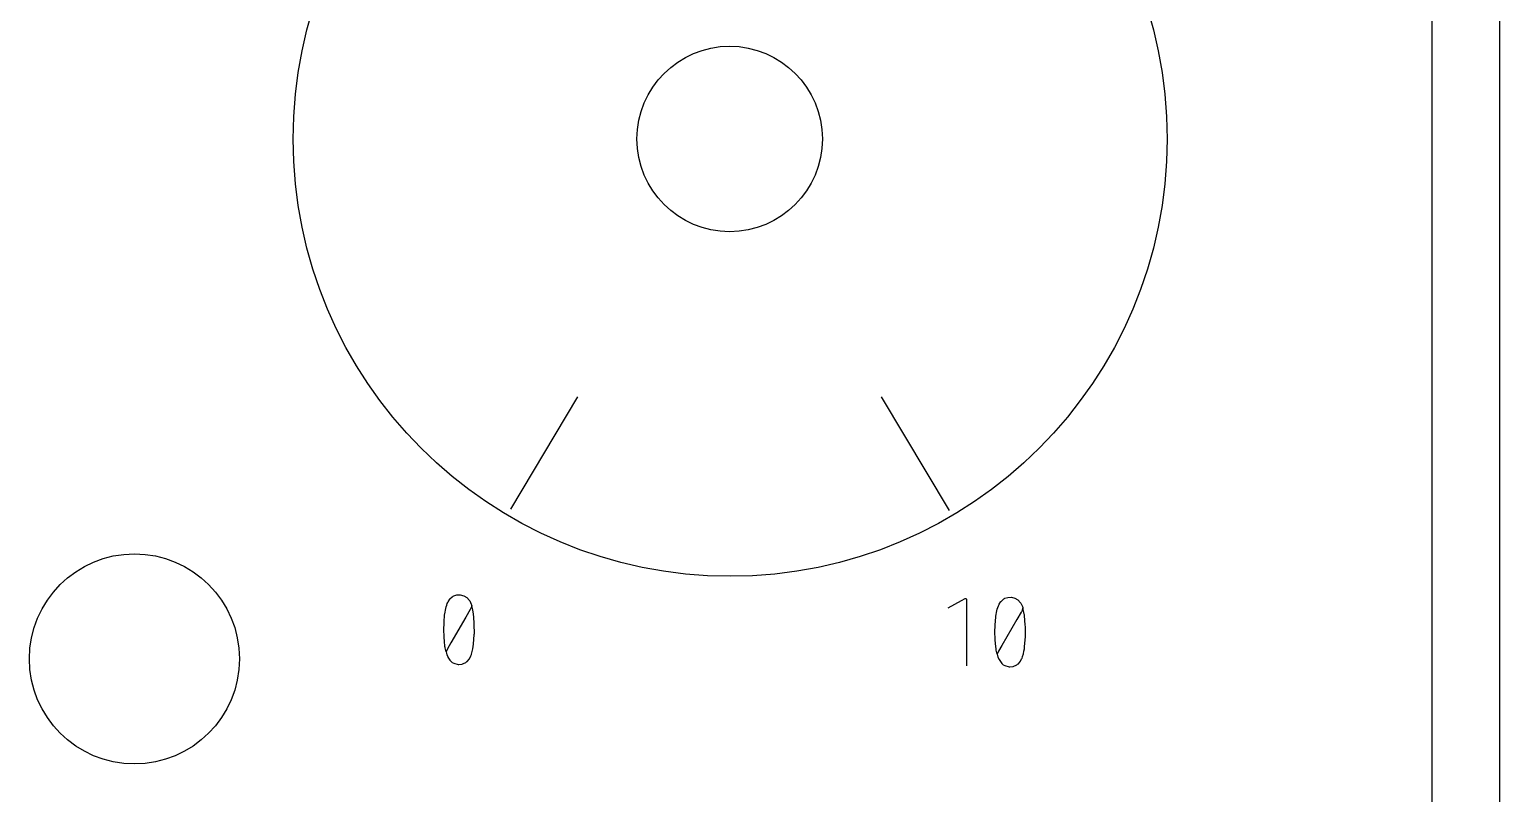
# Model space of a CAD drawing. Header units: inches. Extents: x 0 to 4.24, y -0.04 to 8.77.
# Drawn here: x 2.054 to 4.24, y 6.498 to 7.633 of the extents above; entities that cross this region are included whole.
import ezdxf

# ---------------------------------------------------------------- set-up
doc = ezdxf.new("R2010")
doc.units = ezdxf.units.IN
doc.header["$MEASUREMENT"] = 0
doc.layers.add('Gravur', color=7, linetype='CONTINUOUS')
doc.layers.add('Kontur', color=7, linetype='CONTINUOUS')

msp = doc.modelspace()

# ---------------------------------------------------------------- linework, layer by layer
at = {"layer": 'Gravur', "color": 255, "linetype": 'CONTINUOUS'}
for p, q in [((4.1391, 8.7685), (4.13956, -0.0189)), ((2.86937, 7.08739), (2.76952, 6.92049)), ((3.32085, 7.08725), (3.42182, 6.91873)), ((2.67327, 6.77301), (2.67395, 6.77557)), ((2.67395, 6.77557), (2.67476, 6.77809)), ((2.67476, 6.77809), (2.6757, 6.78055)), ((2.6757, 6.78055), (2.67621, 6.78174)), ((2.6757, 6.78055), (2.6757, 6.78055)), ((2.67621, 6.78174), (2.67676, 6.7829)), ((2.67676, 6.7829), (2.67921, 6.78678)), ((2.67921, 6.78678), (2.67954, 6.78718)), ((2.67954, 6.78718), (2.68297, 6.7904)), ((2.67954, 6.78718), (2.67954, 6.78718)), ((2.68297, 6.7904), (2.68373, 6.7909)), ((2.68373, 6.7909), (2.68442, 6.7913)), ((2.68442, 6.7913), (2.68513, 6.79166)), ((2.68513, 6.79166), (2.68984, 6.79309)), ((2.68513, 6.79166), (2.68513, 6.79166)), ((2.68984, 6.79309), (2.69483, 6.7932)), ((2.69483, 6.7932), (2.69483, 6.7932)), ((2.69483, 6.7932), (2.7, 6.79195)), ((2.7, 6.79195), (2.70453, 6.78937)), ((2.70453, 6.78937), (2.70861, 6.78479)), ((2.70861, 6.78479), (2.70892, 6.7843)), ((2.70892, 6.7843), (2.70892, 6.7843)), ((2.70892, 6.7843), (2.71133, 6.77956)), ((2.71202, 6.77728), (2.71096, 6.77396)), ((2.71133, 6.77956), (2.71167, 6.77862)), ((2.71167, 6.77862), (2.71202, 6.77728)), ((2.71403, 6.76805), (2.71203, 6.77733)), ((3.42014, 6.77398), (3.43996, 6.78496)), ((3.43996, 6.78496), (3.44533, 6.78768)), ((3.44533, 6.78768), (3.44712, 6.78791)), ((3.44712, 6.78791), (3.44746, 6.78644)), ((3.44746, 6.78644), (3.44746, 6.78219)), ((3.44746, 6.78219), (3.44746, 6.76408)), ((3.49409, 6.77455), (3.49503, 6.77701)), ((3.49503, 6.77701), (3.49554, 6.77819)), ((3.49503, 6.77701), (3.49503, 6.77701)), ((3.49554, 6.77819), (3.49609, 6.77936)), ((3.49609, 6.77936), (3.49854, 6.78323)), ((3.49854, 6.78323), (3.49887, 6.78364)), ((3.49887, 6.78364), (3.5023, 6.78686)), ((3.49887, 6.78364), (3.49887, 6.78364)), ((3.5023, 6.78686), (3.50306, 6.78736)), ((3.50306, 6.78736), (3.50375, 6.78775)), ((3.50375, 6.78775), (3.50446, 6.78811)), ((3.50446, 6.78811), (3.50918, 6.78955)), ((3.50446, 6.78811), (3.50446, 6.78811)), ((3.50918, 6.78955), (3.51416, 6.78966)), ((3.51416, 6.78966), (3.51416, 6.78966)), ((3.51416, 6.78966), (3.51933, 6.7884)), ((3.51933, 6.7884), (3.52387, 6.78583)), ((3.52387, 6.78583), (3.52794, 6.78125)), ((3.52794, 6.78125), (3.52825, 6.78076)), ((3.52825, 6.78076), (3.52825, 6.78076)), ((3.52825, 6.78076), (3.53066, 6.77602)), ((3.53066, 6.77602), (3.53101, 6.77508)), ((2.67085, 6.75234), (2.6717, 6.76385)), ((2.6717, 6.76385), (2.67186, 6.76513)), ((2.67186, 6.76513), (2.67327, 6.77301)), ((2.67186, 6.76513), (2.67186, 6.76513)), ((2.7031, 6.76026), (2.68082, 6.72177)), ((2.70949, 6.7713), (2.7031, 6.76026)), ((2.70973, 6.77172), (2.70949, 6.7713)), ((2.71084, 6.7737), (2.70973, 6.77172)), ((2.71096, 6.77396), (2.71084, 6.7737)), ((2.71084, 6.7737), (2.71084, 6.7737)), ((2.71415, 6.76725), (2.71403, 6.76805)), ((2.71427, 6.76645), (2.71415, 6.76725)), ((2.71438, 6.76566), (2.71427, 6.76645)), ((2.71559, 6.75205), (2.71438, 6.76566)), ((3.44746, 6.76408), (3.44746, 6.68794)), ((3.49018, 6.74879), (3.49103, 6.7603)), ((3.49103, 6.7603), (3.49119, 6.76159)), ((3.49119, 6.76159), (3.4926, 6.76946)), ((3.49119, 6.76159), (3.49119, 6.76159)), ((3.4926, 6.76946), (3.49328, 6.77203)), ((3.49328, 6.77203), (3.49409, 6.77455)), ((3.52243, 6.75672), (3.50015, 6.71823)), ((3.52882, 6.76776), (3.52243, 6.75672)), ((3.52906, 6.76818), (3.52882, 6.76776)), ((3.53017, 6.77015), (3.52906, 6.76818)), ((3.53029, 6.77041), (3.53017, 6.77015)), ((3.53017, 6.77015), (3.53017, 6.77015)), ((3.53135, 6.77374), (3.53029, 6.77041)), ((3.53101, 6.77508), (3.53135, 6.77374)), ((3.53336, 6.7645), (3.53137, 6.77378)), ((3.53348, 6.76371), (3.53336, 6.7645)), ((3.5336, 6.76291), (3.53348, 6.76371)), ((3.53371, 6.76211), (3.5336, 6.76291)), ((3.53492, 6.74851), (3.53371, 6.76211)), ((2.67047, 6.74141), (2.67048, 6.74234)), ((2.67083, 6.73125), (2.67047, 6.74141)), ((2.67048, 6.74234), (2.67077, 6.75068)), ((2.67048, 6.74234), (2.67048, 6.74234)), ((2.67077, 6.75068), (2.67085, 6.75234)), ((2.71462, 6.72007), (2.71584, 6.73441)), ((2.71575, 6.74941), (2.71559, 6.75205)), ((2.71589, 6.73602), (2.71575, 6.74941)), ((2.71584, 6.73441), (2.71589, 6.73602)), ((2.71589, 6.73602), (2.71589, 6.73602)), ((3.4898, 6.73787), (3.48981, 6.7388)), ((3.49016, 6.72771), (3.4898, 6.73787)), ((3.48981, 6.7388), (3.4901, 6.74714)), ((3.48981, 6.7388), (3.48981, 6.7388)), ((3.4901, 6.74714), (3.49018, 6.74879)), ((3.53508, 6.74586), (3.53492, 6.74851)), ((3.53522, 6.73247), (3.53508, 6.74586)), ((3.53517, 6.73087), (3.53522, 6.73247)), ((3.53522, 6.73247), (3.53522, 6.73247)), ((2.67092, 6.73014), (2.67083, 6.73125)), ((2.67133, 6.72458), (2.67092, 6.73014)), ((2.67138, 6.72393), (2.67133, 6.72458)), ((2.67133, 6.72458), (2.67133, 6.72458)), ((2.67211, 6.71682), (2.67138, 6.72393)), ((2.67215, 6.71656), (2.67211, 6.71682)), ((2.6724, 6.715), (2.67215, 6.71656)), ((2.67246, 6.71464), (2.6724, 6.715)), ((2.6738, 6.70852), (2.67246, 6.71464)), ((2.67584, 6.71314), (2.67382, 6.70858)), ((2.68082, 6.72177), (2.67584, 6.71314)), ((2.71275, 6.70924), (2.7136, 6.71325)), ((2.7136, 6.71325), (2.71415, 6.71666)), ((2.7136, 6.71325), (2.7136, 6.71325)), ((2.71415, 6.71666), (2.71462, 6.72007)), ((3.49025, 6.72659), (3.49016, 6.72771)), ((3.49066, 6.72104), (3.49025, 6.72659)), ((3.49071, 6.72039), (3.49066, 6.72104)), ((3.49066, 6.72104), (3.49066, 6.72104)), ((3.49144, 6.71327), (3.49071, 6.72039)), ((3.49148, 6.71302), (3.49144, 6.71327)), ((3.49173, 6.71146), (3.49148, 6.71302)), ((3.49179, 6.71109), (3.49173, 6.71146)), ((3.49313, 6.70497), (3.49179, 6.71109)), ((3.50015, 6.71823), (3.49517, 6.70959)), ((3.53293, 6.7097), (3.53348, 6.71312)), ((3.53348, 6.71312), (3.53395, 6.71653)), ((3.53395, 6.71653), (3.53517, 6.73087)), ((2.67382, 6.70858), (2.6743, 6.70651)), ((2.6743, 6.70651), (2.67435, 6.70638)), ((2.67435, 6.70638), (2.67435, 6.70638)), ((2.67435, 6.70638), (2.67484, 6.70502)), ((2.67484, 6.70502), (2.67498, 6.70465)), ((2.67498, 6.70465), (2.67636, 6.70134)), ((2.67636, 6.70134), (2.67667, 6.70069)), ((2.67667, 6.70069), (2.67667, 6.70069)), ((2.67667, 6.70069), (2.67952, 6.69608)), ((2.67952, 6.69608), (2.68071, 6.69474)), ((2.68071, 6.69474), (2.68071, 6.69474)), ((2.68071, 6.69474), (2.68275, 6.69302)), ((2.68275, 6.69302), (2.68515, 6.69169)), ((2.68515, 6.69169), (2.69177, 6.69005)), ((2.69177, 6.69005), (2.69275, 6.69)), ((2.69275, 6.69), (2.69755, 6.69045)), ((2.69755, 6.69045), (2.69849, 6.69069)), ((2.69849, 6.69069), (2.70205, 6.69216)), ((2.69849, 6.69069), (2.69849, 6.69069)), ((2.70205, 6.69216), (2.70317, 6.69283)), ((2.70317, 6.69283), (2.70423, 6.69361)), ((2.70423, 6.69361), (2.70524, 6.69447)), ((2.70524, 6.69447), (2.70844, 6.69841)), ((2.70844, 6.69841), (2.70869, 6.6988)), ((2.70869, 6.6988), (2.71041, 6.70213)), ((2.70869, 6.6988), (2.70869, 6.6988)), ((2.71041, 6.70213), (2.71069, 6.70281)), ((2.71069, 6.70281), (2.71141, 6.70468)), ((2.71141, 6.70468), (2.71162, 6.70531)), ((2.71162, 6.70531), (2.71275, 6.70924)), ((2.71162, 6.70531), (2.71162, 6.70531)), ((3.49517, 6.70959), (3.49315, 6.70504)), ((3.49315, 6.70504), (3.49363, 6.70297)), ((3.49363, 6.70297), (3.49368, 6.70283)), ((3.49368, 6.70283), (3.49368, 6.70283)), ((3.49368, 6.70283), (3.49417, 6.70148)), ((3.49417, 6.70148), (3.49432, 6.7011)), ((3.49432, 6.7011), (3.49569, 6.69779)), ((3.49569, 6.69779), (3.496, 6.69714)), ((3.496, 6.69714), (3.496, 6.69714)), ((3.496, 6.69714), (3.49885, 6.69254)), ((3.49885, 6.69254), (3.50004, 6.6912)), ((3.50004, 6.6912), (3.50004, 6.6912)), ((3.50004, 6.6912), (3.50208, 6.68948)), ((3.50208, 6.68948), (3.50448, 6.68815)), ((3.50448, 6.68815), (3.5111, 6.68651)), ((3.51782, 6.68715), (3.52138, 6.68862)), ((3.52138, 6.68862), (3.5225, 6.68929)), ((3.5225, 6.68929), (3.52356, 6.69006)), ((3.52356, 6.69006), (3.52457, 6.69093)), ((3.52457, 6.69093), (3.52778, 6.69486)), ((3.52778, 6.69486), (3.52802, 6.69526)), ((3.52802, 6.69526), (3.52974, 6.69858)), ((3.52802, 6.69526), (3.52802, 6.69526)), ((3.52974, 6.69858), (3.53002, 6.69926)), ((3.53002, 6.69926), (3.53074, 6.70114)), ((3.53074, 6.70114), (3.53095, 6.70177)), ((3.53095, 6.70177), (3.53208, 6.7057)), ((3.53095, 6.70177), (3.53095, 6.70177)), ((3.53208, 6.7057), (3.53293, 6.7097)), ((3.53293, 6.7097), (3.53293, 6.7097)), ((3.5111, 6.68651), (3.51208, 6.68645)), ((3.51208, 6.68645), (3.51688, 6.68691)), ((3.51688, 6.68691), (3.51782, 6.68715)), ((3.51782, 6.68715), (3.51782, 6.68715))]:
    msp.add_line(p, q, dxfattribs=at)
msp.add_circle((3.09614, 7.47047), 0.64961, dxfattribs=at)
at = {"layer": 'Kontur', "color": 7, "linetype": 'CONTINUOUS'}
msp.add_line((4.24, 8.75), (4.24, 0), dxfattribs=at)
for centre, radius in [((3.09539, 7.47059), 0.1378), ((2.21051, 6.69811), 0.1561)]:
    msp.add_circle(centre, radius, dxfattribs=at)

doc.saveas('drawing.dxf')
